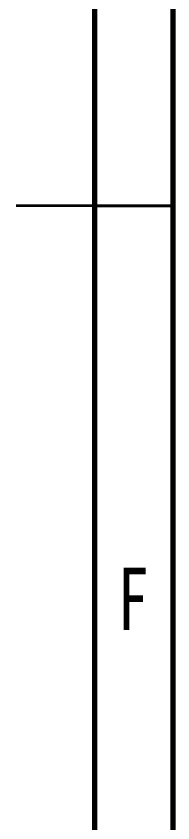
# Model space of a CAD drawing. Header units: millimetres. Extents: x 15 to 836, y 5 to 831.
# Drawn here: x 826 to 836, y 257.8 to 309.1 of the extents above; entities that cross this region are included whole.
import ezdxf

# ---------------------------------------------------------------- set-up
doc = ezdxf.new("R2010")
doc.units = ezdxf.units.MM
doc.styles.add('SLDTEXTSTYLE0', font='TXT', dxfattribs={"width": 0.75})

msp = doc.modelspace()

# ---------------------------------------------------------------- linework, layer by layer
at = {"color": 7, "linetype": 'Continuous', "lineweight": 70}
for p, q in [((836, 589), (836, 5)), ((831, 584), (831, 10))]:
    msp.add_line(p, q, dxfattribs=at)
at = {"color": 7, "linetype": 'Continuous', "lineweight": 35}
for p, q in [((836, 297), (826, 297)), ((831, 297), (836, 297))]:
    msp.add_line(p, q, dxfattribs=at)

# ---------------------------------------------------------------- texts
at = {"color": 7, "linetype": 'Continuous', "lineweight": 0, "insert": (833.458, 273.988), "char_height": 3.969, "attachment_point": 2, "style": 'SLDTEXTSTYLE0'}
msp.add_mtext('F', dxfattribs=at)

doc.saveas('drawing.dxf')
